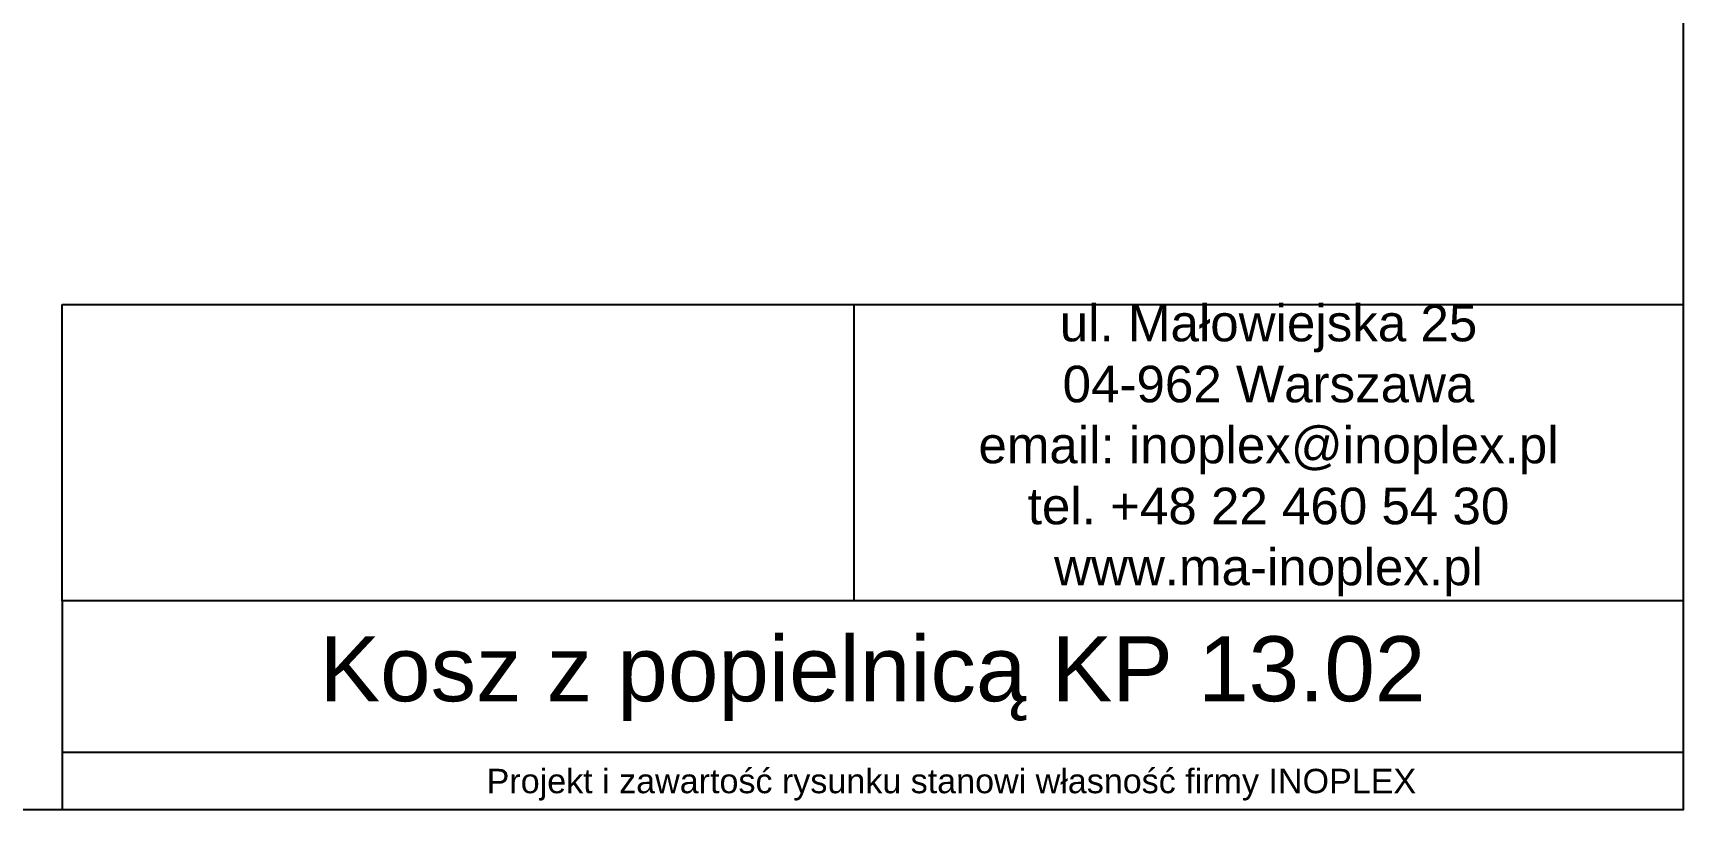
# Model space of a CAD drawing. Header units: millimetres. Extents: x 12228 to 15818, y 15837 to 21284.
# Drawn here: x 13788 to 15818, y 15837 to 16793 of the extents above; entities that cross this region are included whole.
import ezdxf

# ---------------------------------------------------------------- set-up
doc = ezdxf.new("R2010")
doc.units = ezdxf.units.MM
doc.header["$LTSCALE"] = 3
doc.styles.get("Standard").update_dxf_attribs({"font": 'arial.ttf'})
picture_1 = doc.add_image_def('image1.png', size_in_pixel=(179, 67))

msp = doc.modelspace()

# ---------------------------------------------------------------- linework, layer by layer
for p, q in [((13824.4, 16094.1), (13824.4, 16458.7)), ((14018.2, 16458.7), (15818.3, 16458.7)), ((15818.3, 16458.7), (15818.3, 16094.1)), ((13824.4, 16094.1), (13824.4, 15837)), ((15818.3, 16094.1), (14018.2, 16094.1)), ((15818, 15907.5), (13824.4, 15907.5))]:
    msp.add_line(p, q)
msp.add_lwpolyline([(12228, 21284.5), (15818.3, 21284.5), (15818.3, 15837), (12228, 15837)], close=True)

# ---------------------------------------------------------------- texts
at = {"attachment_point": 5}
for s, width, gutter_width, heights, insert, char_height in [('ul. Małowiejska 25\\P04-962 Warszawa\\Pemail: inoplex@inoplex.pl\\Ptel. +48 22 460 54 30\\Pwww.ma-inoplex.pl', 1019.877, 1, [432.7], (15308.4, 16279.2), 45), ('Kosz z popielnicą KP 13.02', 1993.625, 1, [0], (14821.2, 15998.6), 80), ('Projekt i zawartość rysunku stanowi własność firmy INOPLEX ', 1800.088, 12.5, [70.5], (14918.3, 15868.1), 30)]:
    msp.add_mtext_dynamic_manual_height_columns(s, width=width, gutter_width=gutter_width, heights=heights, dxfattribs=dict(at, insert=insert, char_height=char_height))

# ---------------------------------------------------------------- pictures from other files: only their frames are drawn
image = msp.add_image(picture_1, insert=(13824.4, 16094.1), size_in_units=(974, 364.6))
image.dxf.flags = 7

doc.saveas('drawing.dxf')
